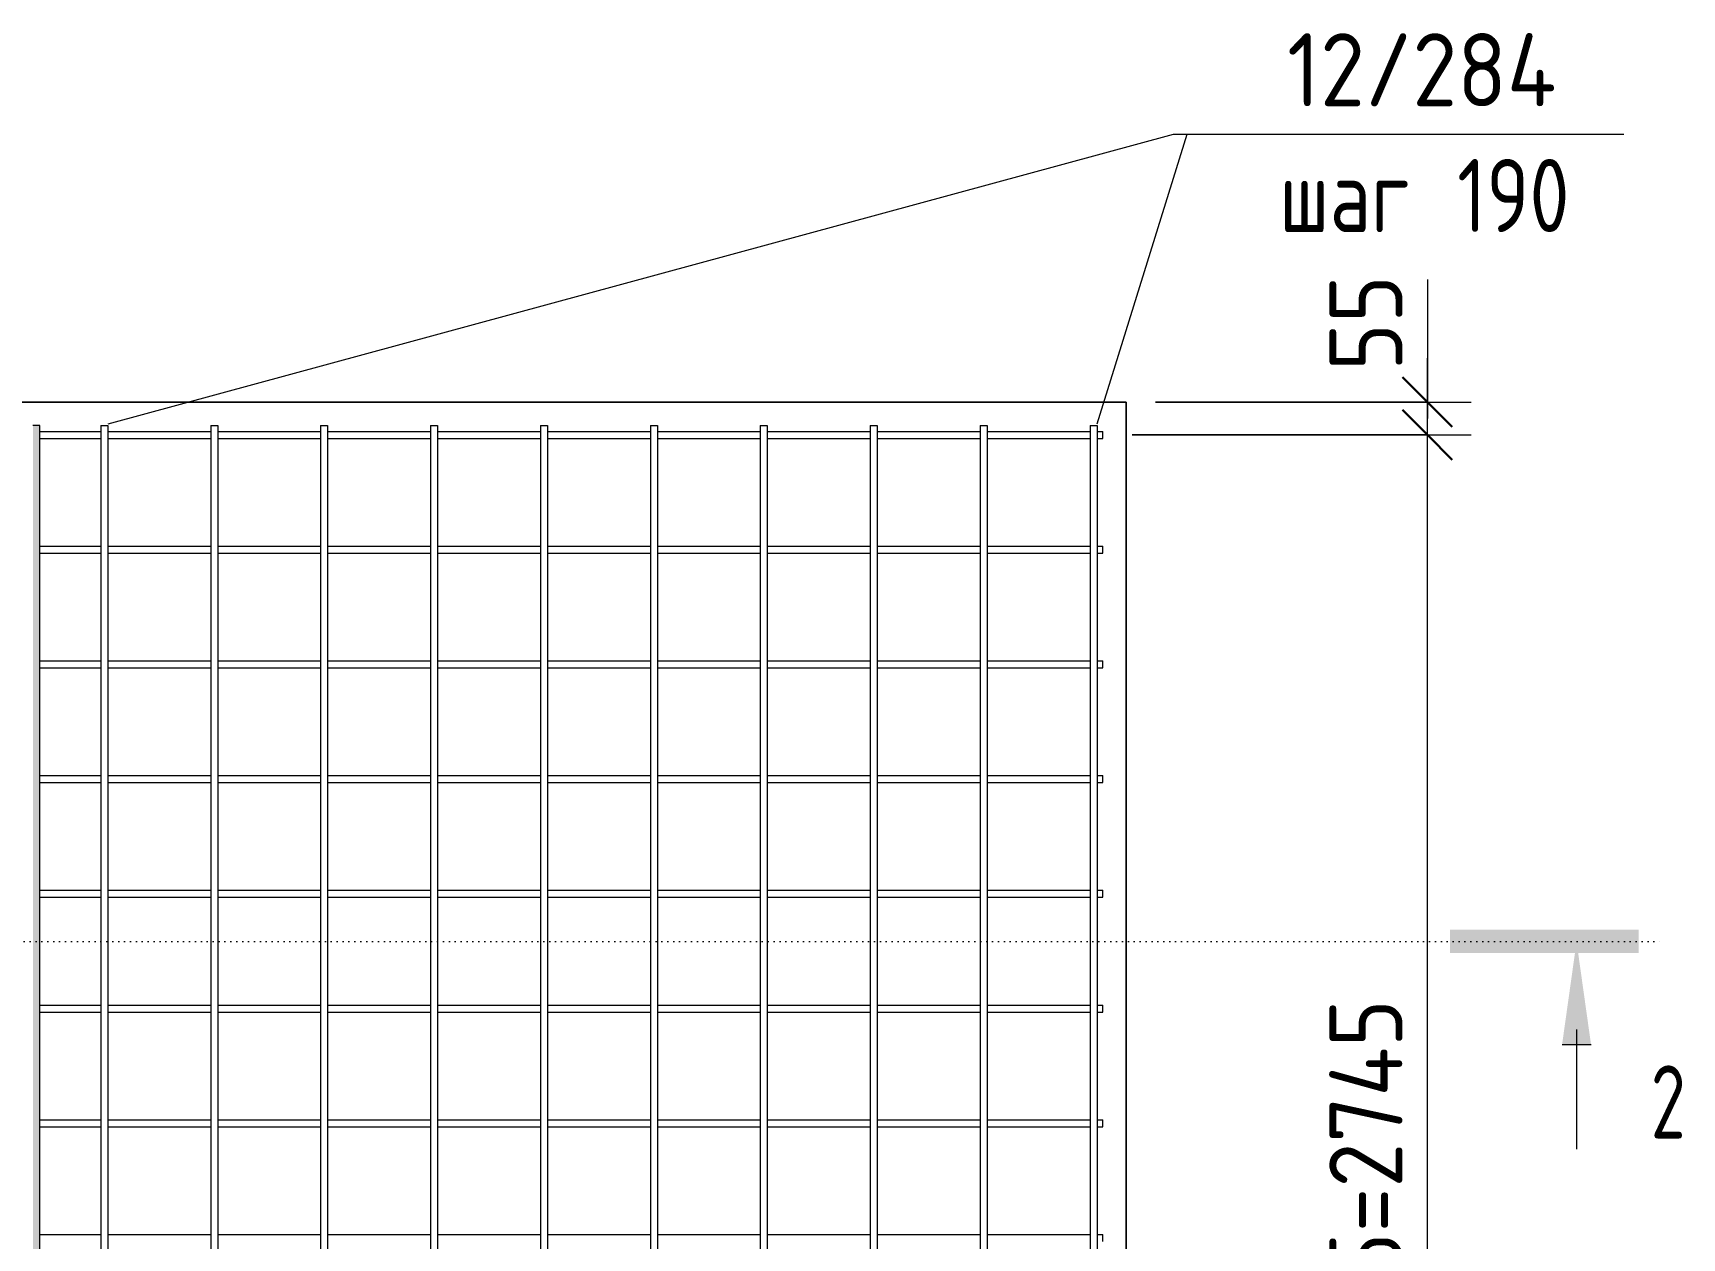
# Model space of a CAD drawing. Header units: millimetres. Extents: x 677 to 38046, y -1785 to 52249.
# Drawn here: x 13191 to 16011, y 49536 to 51596 of the extents above; entities that cross this region are included whole.
import ezdxf

# ---------------------------------------------------------------- set-up
doc = ezdxf.new("R2010")
doc.units = ezdxf.units.MM
doc.linetypes.add('04 Пунктир 10мм', pattern=[10, 0, -10])
for name, color, linetype, lineweight in [('AA_Dim', 7, 'Continuous', 9), ('AA_Dim-50', 7, 'Continuous', 9), ('AA_Linii', 7, 'Continuous', 9), ('AA_Oformlenie', 7, 'Continuous', 9), ('AA_Razrez', 7, 'Continuous', 9), ('AA_Vinoska', 7, 'Continuous', 9), ('KR_Armatura_Tonkie', 7, 'Continuous', 20), ('KR_Fundament', 7, 'Continuous', 20)]:
    doc.layers.add(name, color=color, linetype=linetype, lineweight=lineweight)
doc.styles.add('ISOCPEUR_1', font='isocpeur.TTF', dxfattribs={"width": 0.9, "height": 125})
doc.styles.add('ISOCPEUR_2', font='isocpeur.TTF', dxfattribs={"width": 0.8, "height": 125})
doc.styles.add('ISOCPEUR_8', font='isocpeur.TTF', dxfattribs={"width": 0.7, "height": 125})
doc.dimstyles.new('05_Округл_5мм__прозр_', dxfattribs={"dimscale": 304.8, "dimtxt": 125.344371, "dimasz": 0.278871, "dimexe": 0.246063, "dimexo": 0.164042, "dimgap": 0.016404, "dimtad": 1, "dimdec": 0, "dimrnd": 5, "dimdsep": 46, "dimtxsty": 'ISOCPEUR_1', "dimblk1": 'OBLIQUE', "dimblk2": 'OBLIQUE', "dimsah": 1, "dimcen": 0.09, "dimdle": 0.246063, "dimazin": 0, "dimtfac": 1, "dimtdec": 4, "dimtix": 1, "dimtmove": 1, "dimatfit": 3, "dimfxl": 1, "dimtvp": 1, "dimtolj": 1, "dimtzin": 0, "dimlwd": 18, "dimlwe": 18, "dimarcsym": 2})
doc.dimstyles.new('05_Округл_5мм__прозр__1', dxfattribs={"dimscale": 304.8, "dimtxt": 125.344371, "dimasz": 0.278871, "dimexe": 0.246063, "dimexo": 0.164042, "dimgap": 0.016404, "dimtad": 1, "dimdec": 0, "dimrnd": 5, "dimdsep": 46, "dimtxsty": 'ISOCPEUR_1', "dimblk1": 'OBLIQUE', "dimblk2": 'OBLIQUE', "dimsah": 1, "dimcen": 0.09, "dimdle": 0.246063, "dimazin": 0, "dimtfac": 1, "dimtdec": 4, "dimtix": 1, "dimtmove": 0, "dimatfit": 3, "dimfxl": 1, "dimtvp": 1, "dimtolj": 1, "dimtzin": 0, "dimlwd": 18, "dimlwe": 18, "dimarcsym": 2})

# ---------------------------------------------------------------- blocks, each defined once
blk = doc.blocks.new('Разрез - Номер узла_ сзади-394133-Схема расположения фонового армирования фундаментной плиты на отм_-0_890 входной группы в осях 1_1-3_1_Д_1-Ж_1')
at = {"layer": 'AA_Razrez'}
for points in [[(7.329, 0.404), (7.329, -0.394), (0.873, -0.394), (0.873, 0.404)], [(3.497, -3.533), (2.503, -3.533), (3, 0)]]:
    blk.add_hatch(color=256, dxfattribs=at).paths.add_polyline_path(points)
for p, q in [((3, -3), (3, -7.096)), ((2.503, -3.533), (3.497, -3.533))]:
    blk.add_line(p, q, dxfattribs=at)
blk = doc.blocks.new('042_М_Арматуры - Диам длина поз _ Шаг-2260295-Схема расположения фонового армирования фундаментной плиты на отм_-0_890 входной группы в осях 1_1-3_1_Д_1-Ж_1')
at = {"layer": 'AA_Vinoska'}
blk.add_line((-7, 0), (7, 0), dxfattribs=at)
blk = doc.blocks.new('DIMBLOCK65-Схема расположения фонового армирования фундаментной плиты на отм_-0_890 входной группы в осях 1_1-3_1_Д_1-Ж_1')
at = {"layer": 'AA_Dim-50', "lineweight": 30}
for p, q in [((15576.1, 50909), (15533.6, 50951.5)), ((15576.1, 50909), (15618.6, 50866.5)), ((15576.1, 48162.7), (15533.6, 48205.2)), ((15576.1, 48162.7), (15618.6, 48120.2))]:
    blk.add_line(p, q, dxfattribs=at)
at = {"layer": 'AA_Dim-50', "lineweight": 18}
for p, q in [((15070.9, 50909), (15651.1, 50909)), ((15576.1, 50909), (15070.9, 50909)), ((15576.1, 48162.7), (15576.1, 50909)), ((15070.9, 48162.7), (15651.1, 48162.7)), ((15576.1, 48162.7), (15070.9, 48162.7))]:
    blk.add_line(p, q, dxfattribs=at)
at = {"layer": 'AA_Dim-50', "color": 0, "lineweight": 18, "insert": (15408.2, 49120.8), "char_height": 125, "width": 996.133, "attachment_point": 1, "rotation": 90, "line_spacing_factor": 1.135194, "style": 'ISOCPEUR_1'}
blk.add_mtext('14х195=2745', dxfattribs=at)
blk = doc.blocks.new('_Oblique')
at = {"color": 0, "linetype": 'ByBlock', "lineweight": -2}
blk.add_line((-0.5, -0.5), (0.5, 0.5), dxfattribs=at)
blk = doc.blocks.new('DIMBLOCK66-Схема расположения фонового армирования фундаментной плиты на отм_-0_890 входной группы в осях 1_1-3_1_Д_1-Ж_1')
at = {"layer": 'AA_Dim-50', "lineweight": 18}
for p, q in [((15576.1, 51174.4), (15576.1, 50968.3)), ((15576.1, 50909), (15576.1, 51040)), ((15576.1, 50968.3), (15576.1, 50937)), ((15110.9, 50965), (15651.1, 50965)), ((15576.1, 50965), (15110.9, 50965)), ((15070.9, 50909), (15651.1, 50909)), ((15576.1, 50909), (15070.9, 50909))]:
    blk.add_line(p, q, dxfattribs=at)
at = {"layer": 'AA_Dim-50', "lineweight": 30}
for p, q in [((15576.1, 50965), (15533.6, 51007.5)), ((15576.1, 50909), (15533.6, 50951.5)), ((15576.1, 50965), (15618.6, 50922.5)), ((15576.1, 50909), (15618.6, 50866.5))]:
    blk.add_line(p, q, dxfattribs=at)
at = {"layer": 'AA_Dim-50', "color": 0, "lineweight": 18, "insert": (15408.2, 51018.3), "char_height": 125, "width": 187.307, "attachment_point": 1, "rotation": 90, "line_spacing_factor": 1.135194, "style": 'ISOCPEUR_1'}
blk.add_mtext('55', dxfattribs=at)

msp = doc.modelspace()

# ---------------------------------------------------------------- hatches: boundary and pattern name
at = {"layer": 'AA_Oformlenie'}
msp.add_hatch(color=255, dxfattribs=at).paths.add_polyline_path([(13202.8931, 46185), (13202.8931, 50925), (13190.8931, 50925), (13190.8931, 46185)])

# ---------------------------------------------------------------- linework, layer by layer
at = {"layer": 'AA_Linii'}
for p, q in [((13202.8931, 50925), (13190.8931, 50925)), ((13202.8931, 46185), (13202.8931, 50925))]:
    msp.add_line(p, q, dxfattribs=at)
at = {"layer": 'AA_Razrez', "linetype": '04 Пунктир 10мм'}
msp.add_line((11337.6717, 50042.5243), (15981.0982, 50042.5243), dxfattribs=at)
at = {"layer": 'AA_Vinoska'}
for p, q in [((13319.7414, 50928.0694), (15141.8596, 51423.1214)), ((15010.8577, 50928.0694), (15164.9776, 51423.1214)), ((15141.8596, 51423.1214), (15211.6807, 51423.1214)), ((15164.9776, 51423.1214), (15211.6807, 51423.1214))]:
    msp.add_line(p, q, dxfattribs=at)
at = {"layer": 'KR_Armatura_Tonkie'}
for p, q in [((13202.8931, 50915), (13306.8931, 50915)), ((13202.8931, 50915), (13306.8931, 50915)), ((13306.8931, 50925), (13306.8931, 48085)), ((13306.8931, 50925), (13318.8931, 50925)), ((13306.8931, 50925), (13306.8931, 50915)), ((13306.8931, 50925), (13318.8931, 50925)), ((13318.8931, 50925), (13318.8931, 48085)), ((13318.8931, 50925), (13318.8931, 50915)), ((13318.8931, 50915), (13494.8931, 50915)), ((13318.8931, 50915), (13494.8931, 50915)), ((13494.8931, 50925), (13494.8931, 48085)), ((13494.8931, 50925), (13506.8931, 50925)), ((13494.8931, 50925), (13494.8931, 50915)), ((13494.8931, 50925), (13506.8931, 50925)), ((13506.8931, 50925), (13506.8931, 48085)), ((13506.8931, 50925), (13506.8931, 50915)), ((13506.8931, 50915), (13682.8931, 50915)), ((13506.8931, 50915), (13682.8931, 50915)), ((13682.8931, 50925), (13682.8931, 48085)), ((13682.8931, 50925), (13694.8931, 50925)), ((13682.8931, 50925), (13682.8931, 50915)), ((13682.8931, 50925), (13694.8931, 50925)), ((13694.8931, 50925), (13694.8931, 48085)), ((13694.8931, 50925), (13694.8931, 50915)), ((13694.8931, 50915), (13870.8931, 50915)), ((13694.8931, 50915), (13870.8931, 50915)), ((13870.8931, 50925), (13870.8931, 48085)), ((13870.8931, 50925), (13882.8931, 50925)), ((13870.8931, 50925), (13870.8931, 50915)), ((13870.8931, 50925), (13882.8931, 50925)), ((13882.8931, 50925), (13882.8931, 48085)), ((13882.8931, 50925), (13882.8931, 50915)), ((13882.8931, 50915), (14058.8931, 50915)), ((13882.8931, 50915), (14058.8931, 50915)), ((14058.8931, 50925), (14058.8931, 48085)), ((14058.8931, 50925), (14070.8931, 50925)), ((14058.8931, 50925), (14058.8931, 50915)), ((14058.8931, 50925), (14070.8931, 50925)), ((14070.8931, 50925), (14070.8931, 48085)), ((14070.8931, 50925), (14070.8931, 50915)), ((14070.8931, 50915), (14246.8931, 50915)), ((14070.8931, 50915), (14246.8931, 50915)), ((14246.8931, 50925), (14246.8931, 48085)), ((14246.8931, 50925), (14258.8931, 50925)), ((14246.8931, 50925), (14246.8931, 50915)), ((14246.8931, 50925), (14258.8931, 50925)), ((14258.8931, 50925), (14258.8931, 48085)), ((14258.8931, 50925), (14258.8931, 50915)), ((14258.8931, 50915), (14434.8931, 50915)), ((14258.8931, 50915), (14434.8931, 50915)), ((14434.8931, 50925), (14434.8931, 48085)), ((14434.8931, 50925), (14446.8931, 50925)), ((14434.8931, 50925), (14434.8931, 50915)), ((14434.8931, 50925), (14446.8931, 50925)), ((14446.8931, 50925), (14446.8931, 48085)), ((14446.8931, 50925), (14446.8931, 50915)), ((14446.8931, 50915), (14622.8931, 50915)), ((14446.8931, 50915), (14622.8931, 50915)), ((14622.8931, 50925), (14622.8931, 48085)), ((14622.8931, 50925), (14634.8931, 50925)), ((14622.8931, 50925), (14622.8931, 50915)), ((14622.8931, 50925), (14634.8931, 50925)), ((14634.8931, 50925), (14634.8931, 48085)), ((14634.8931, 50925), (14634.8931, 50915)), ((14634.8931, 50915), (14810.8931, 50915)), ((14634.8931, 50915), (14810.8931, 50915)), ((14810.8931, 50925), (14810.8931, 48085)), ((14810.8931, 50925), (14822.8931, 50925)), ((14810.8931, 50925), (14810.8931, 50915)), ((14810.8931, 50925), (14822.8931, 50925)), ((14822.8931, 50925), (14822.8931, 48085)), ((14822.8931, 50925), (14822.8931, 50915)), ((14822.8931, 50915), (14998.8931, 50915)), ((14822.8931, 50915), (14998.8931, 50915)), ((14998.8931, 50925), (14998.8931, 48085)), ((14998.8931, 50925), (15010.8931, 50925)), ((14998.8931, 50925), (14998.8931, 50915)), ((14998.8931, 50925), (15010.8931, 50925)), ((15010.8931, 50925), (15010.8931, 48085)), ((15010.8931, 50925), (15010.8931, 50915)), ((15010.8931, 50915), (15020.8931, 50915)), ((15010.8931, 50915), (15020.8931, 50915)), ((15020.8931, 50903), (15020.8931, 50915)), ((15020.8931, 50903), (15020.8931, 50915)), ((13202.8931, 50903), (13306.8931, 50903)), ((13202.8931, 50903), (13306.8931, 50903)), ((13306.8931, 50903), (13306.8931, 50718.8333)), ((13318.8931, 50903), (13494.8931, 50903)), ((13318.8931, 50903), (13494.8931, 50903)), ((13318.8931, 50903), (13318.8931, 50718.8333)), ((13494.8931, 50903), (13494.8931, 50718.8333)), ((13506.8931, 50903), (13682.8931, 50903)), ((13506.8931, 50903), (13682.8931, 50903)), ((13506.8931, 50903), (13506.8931, 50718.8333)), ((13682.8931, 50903), (13682.8931, 50718.8333)), ((13694.8931, 50903), (13870.8931, 50903)), ((13694.8931, 50903), (13870.8931, 50903)), ((13694.8931, 50903), (13694.8931, 50718.8333)), ((13870.8931, 50903), (13870.8931, 50718.8333)), ((13882.8931, 50903), (14058.8931, 50903)), ((13882.8931, 50903), (14058.8931, 50903)), ((13882.8931, 50903), (13882.8931, 50718.8333)), ((14058.8931, 50903), (14058.8931, 50718.8333)), ((14070.8931, 50903), (14246.8931, 50903)), ((14070.8931, 50903), (14246.8931, 50903)), ((14070.8931, 50903), (14070.8931, 50718.8333)), ((14246.8931, 50903), (14246.8931, 50718.8333)), ((14258.8931, 50903), (14434.8931, 50903)), ((14258.8931, 50903), (14434.8931, 50903)), ((14258.8931, 50903), (14258.8931, 50718.8333)), ((14434.8931, 50903), (14434.8931, 50718.8333)), ((14446.8931, 50903), (14622.8931, 50903)), ((14446.8931, 50903), (14622.8931, 50903)), ((14446.8931, 50903), (14446.8931, 50718.8333)), ((14622.8931, 50903), (14622.8931, 50718.8333)), ((14634.8931, 50903), (14810.8931, 50903)), ((14634.8931, 50903), (14810.8931, 50903)), ((14634.8931, 50903), (14634.8931, 50718.8333)), ((14810.8931, 50903), (14810.8931, 50718.8333)), ((14822.8931, 50903), (14998.8931, 50903)), ((14822.8931, 50903), (14998.8931, 50903)), ((14822.8931, 50903), (14822.8931, 50718.8333)), ((14998.8931, 50903), (14998.8931, 50718.8333)), ((15010.8931, 50903), (15020.8931, 50903)), ((15010.8931, 50903), (15020.8931, 50903)), ((15010.8931, 50903), (15010.8931, 50718.8333)), ((13202.8931, 50718.8333), (13306.8931, 50718.8333)), ((13202.8931, 50718.8333), (13306.8931, 50718.8333)), ((13318.8931, 50718.8333), (13494.8931, 50718.8333)), ((13318.8931, 50718.8333), (13494.8931, 50718.8333)), ((13506.8931, 50718.8333), (13682.8931, 50718.8333)), ((13506.8931, 50718.8333), (13682.8931, 50718.8333)), ((13694.8931, 50718.8333), (13870.8931, 50718.8333)), ((13694.8931, 50718.8333), (13870.8931, 50718.8333)), ((13882.8931, 50718.8333), (14058.8931, 50718.8333)), ((13882.8931, 50718.8333), (14058.8931, 50718.8333)), ((14070.8931, 50718.8333), (14246.8931, 50718.8333)), ((14070.8931, 50718.8333), (14246.8931, 50718.8333)), ((14258.8931, 50718.8333), (14434.8931, 50718.8333)), ((14258.8931, 50718.8333), (14434.8931, 50718.8333)), ((14446.8931, 50718.8333), (14622.8931, 50718.8333)), ((14446.8931, 50718.8333), (14622.8931, 50718.8333)), ((14634.8931, 50718.8333), (14810.8931, 50718.8333)), ((14634.8931, 50718.8333), (14810.8931, 50718.8333)), ((14822.8931, 50718.8333), (14998.8931, 50718.8333)), ((14822.8931, 50718.8333), (14998.8931, 50718.8333)), ((15010.8931, 50718.8333), (15020.8931, 50718.8333)), ((15010.8931, 50718.8333), (15020.8931, 50718.8333)), ((15020.8931, 50706.8333), (15020.8931, 50718.8333)), ((15020.8931, 50706.8333), (15020.8931, 50718.8333)), ((13202.8931, 50706.8333), (13306.8931, 50706.8333)), ((13202.8931, 50706.8333), (13306.8931, 50706.8333)), ((13306.8931, 50706.8333), (13306.8931, 50522.6667)), ((13318.8931, 50706.8333), (13494.8931, 50706.8333)), ((13318.8931, 50706.8333), (13494.8931, 50706.8333)), ((13318.8931, 50706.8333), (13318.8931, 50522.6667)), ((13494.8931, 50706.8333), (13494.8931, 50522.6667)), ((13506.8931, 50706.8333), (13682.8931, 50706.8333)), ((13506.8931, 50706.8333), (13682.8931, 50706.8333)), ((13506.8931, 50706.8333), (13506.8931, 50522.6667)), ((13682.8931, 50706.8333), (13682.8931, 50522.6667)), ((13694.8931, 50706.8333), (13870.8931, 50706.8333)), ((13694.8931, 50706.8333), (13870.8931, 50706.8333)), ((13694.8931, 50706.8333), (13694.8931, 50522.6667)), ((13870.8931, 50706.8333), (13870.8931, 50522.6667)), ((13882.8931, 50706.8333), (14058.8931, 50706.8333)), ((13882.8931, 50706.8333), (14058.8931, 50706.8333)), ((13882.8931, 50706.8333), (13882.8931, 50522.6667)), ((14058.8931, 50706.8333), (14058.8931, 50522.6667)), ((14070.8931, 50706.8333), (14246.8931, 50706.8333)), ((14070.8931, 50706.8333), (14246.8931, 50706.8333)), ((14070.8931, 50706.8333), (14070.8931, 50522.6667)), ((14246.8931, 50706.8333), (14246.8931, 50522.6667)), ((14258.8931, 50706.8333), (14434.8931, 50706.8333)), ((14258.8931, 50706.8333), (14434.8931, 50706.8333)), ((14258.8931, 50706.8333), (14258.8931, 50522.6667)), ((14434.8931, 50706.8333), (14434.8931, 50522.6667)), ((14446.8931, 50706.8333), (14622.8931, 50706.8333)), ((14446.8931, 50706.8333), (14622.8931, 50706.8333)), ((14446.8931, 50706.8333), (14446.8931, 50522.6667)), ((14622.8931, 50706.8333), (14622.8931, 50522.6667)), ((14634.8931, 50706.8333), (14810.8931, 50706.8333)), ((14634.8931, 50706.8333), (14810.8931, 50706.8333)), ((14634.8931, 50706.8333), (14634.8931, 50522.6667)), ((14810.8931, 50706.8333), (14810.8931, 50522.6667)), ((14822.8931, 50706.8333), (14998.8931, 50706.8333)), ((14822.8931, 50706.8333), (14998.8931, 50706.8333)), ((14822.8931, 50706.8333), (14822.8931, 50522.6667)), ((14998.8931, 50706.8333), (14998.8931, 50522.6667)), ((15010.8931, 50706.8333), (15020.8931, 50706.8333)), ((15010.8931, 50706.8333), (15020.8931, 50706.8333)), ((15010.8931, 50706.8333), (15010.8931, 50522.6667)), ((13202.8931, 50522.6667), (13306.8931, 50522.6667)), ((13202.8931, 50522.6667), (13306.8931, 50522.6667)), ((13318.8931, 50522.6667), (13494.8931, 50522.6667)), ((13318.8931, 50522.6667), (13494.8931, 50522.6667)), ((13506.8931, 50522.6667), (13682.8931, 50522.6667)), ((13506.8931, 50522.6667), (13682.8931, 50522.6667)), ((13694.8931, 50522.6667), (13870.8931, 50522.6667)), ((13694.8931, 50522.6667), (13870.8931, 50522.6667)), ((13882.8931, 50522.6667), (14058.8931, 50522.6667)), ((13882.8931, 50522.6667), (14058.8931, 50522.6667)), ((14070.8931, 50522.6667), (14246.8931, 50522.6667)), ((14070.8931, 50522.6667), (14246.8931, 50522.6667)), ((14258.8931, 50522.6667), (14434.8931, 50522.6667)), ((14258.8931, 50522.6667), (14434.8931, 50522.6667)), ((14446.8931, 50522.6667), (14622.8931, 50522.6667)), ((14446.8931, 50522.6667), (14622.8931, 50522.6667)), ((14634.8931, 50522.6667), (14810.8931, 50522.6667)), ((14634.8931, 50522.6667), (14810.8931, 50522.6667)), ((14822.8931, 50522.6667), (14998.8931, 50522.6667)), ((14822.8931, 50522.6667), (14998.8931, 50522.6667)), ((15010.8931, 50522.6667), (15020.8931, 50522.6667)), ((15010.8931, 50522.6667), (15020.8931, 50522.6667)), ((15020.8931, 50510.6667), (15020.8931, 50522.6667)), ((15020.8931, 50510.6667), (15020.8931, 50522.6667)), ((13202.8931, 50510.6667), (13306.8931, 50510.6667)), ((13202.8931, 50510.6667), (13306.8931, 50510.6667)), ((13306.8931, 50510.6667), (13306.8931, 50326.5)), ((13318.8931, 50510.6667), (13494.8931, 50510.6667)), ((13318.8931, 50510.6667), (13494.8931, 50510.6667)), ((13318.8931, 50510.6667), (13318.8931, 50326.5)), ((13494.8931, 50510.6667), (13494.8931, 50326.5)), ((13506.8931, 50510.6667), (13682.8931, 50510.6667)), ((13506.8931, 50510.6667), (13682.8931, 50510.6667)), ((13506.8931, 50510.6667), (13506.8931, 50326.5)), ((13682.8931, 50510.6667), (13682.8931, 50326.5)), ((13694.8931, 50510.6667), (13870.8931, 50510.6667)), ((13694.8931, 50510.6667), (13870.8931, 50510.6667)), ((13694.8931, 50510.6667), (13694.8931, 50326.5)), ((13870.8931, 50510.6667), (13870.8931, 50326.5)), ((13882.8931, 50510.6667), (14058.8931, 50510.6667)), ((13882.8931, 50510.6667), (14058.8931, 50510.6667)), ((13882.8931, 50510.6667), (13882.8931, 50326.5)), ((14058.8931, 50510.6667), (14058.8931, 50326.5)), ((14070.8931, 50510.6667), (14246.8931, 50510.6667)), ((14070.8931, 50510.6667), (14246.8931, 50510.6667)), ((14070.8931, 50510.6667), (14070.8931, 50326.5)), ((14246.8931, 50510.6667), (14246.8931, 50326.5)), ((14258.8931, 50510.6667), (14434.8931, 50510.6667)), ((14258.8931, 50510.6667), (14434.8931, 50510.6667)), ((14258.8931, 50510.6667), (14258.8931, 50326.5)), ((14434.8931, 50510.6667), (14434.8931, 50326.5)), ((14446.8931, 50510.6667), (14622.8931, 50510.6667)), ((14446.8931, 50510.6667), (14622.8931, 50510.6667)), ((14446.8931, 50510.6667), (14446.8931, 50326.5)), ((14622.8931, 50510.6667), (14622.8931, 50326.5)), ((14634.8931, 50510.6667), (14810.8931, 50510.6667)), ((14634.8931, 50510.6667), (14810.8931, 50510.6667)), ((14634.8931, 50510.6667), (14634.8931, 50326.5)), ((14810.8931, 50510.6667), (14810.8931, 50326.5)), ((14822.8931, 50510.6667), (14998.8931, 50510.6667)), ((14822.8931, 50510.6667), (14998.8931, 50510.6667)), ((14822.8931, 50510.6667), (14822.8931, 50326.5)), ((14998.8931, 50510.6667), (14998.8931, 50326.5)), ((15010.8931, 50510.6667), (15020.8931, 50510.6667)), ((15010.8931, 50510.6667), (15020.8931, 50510.6667)), ((15010.8931, 50510.6667), (15010.8931, 50326.5)), ((13202.8931, 50326.5), (13306.8931, 50326.5)), ((13202.8931, 50326.5), (13306.8931, 50326.5)), ((13318.8931, 50326.5), (13494.8931, 50326.5)), ((13318.8931, 50326.5), (13494.8931, 50326.5)), ((13506.8931, 50326.5), (13682.8931, 50326.5)), ((13506.8931, 50326.5), (13682.8931, 50326.5)), ((13694.8931, 50326.5), (13870.8931, 50326.5)), ((13694.8931, 50326.5), (13870.8931, 50326.5)), ((13882.8931, 50326.5), (14058.8931, 50326.5)), ((13882.8931, 50326.5), (14058.8931, 50326.5)), ((14070.8931, 50326.5), (14246.8931, 50326.5)), ((14070.8931, 50326.5), (14246.8931, 50326.5)), ((14258.8931, 50326.5), (14434.8931, 50326.5)), ((14258.8931, 50326.5), (14434.8931, 50326.5)), ((14446.8931, 50326.5), (14622.8931, 50326.5)), ((14446.8931, 50326.5), (14622.8931, 50326.5)), ((14634.8931, 50326.5), (14810.8931, 50326.5)), ((14634.8931, 50326.5), (14810.8931, 50326.5)), ((14822.8931, 50326.5), (14998.8931, 50326.5)), ((14822.8931, 50326.5), (14998.8931, 50326.5)), ((15010.8931, 50326.5), (15020.8931, 50326.5)), ((15010.8931, 50326.5), (15020.8931, 50326.5)), ((15020.8931, 50314.5), (15020.8931, 50326.5)), ((15020.8931, 50314.5), (15020.8931, 50326.5)), ((13202.8931, 50314.5), (13306.8931, 50314.5)), ((13202.8931, 50314.5), (13306.8931, 50314.5)), ((13306.8931, 50314.5), (13306.8931, 50130.3333)), ((13318.8931, 50314.5), (13494.8931, 50314.5)), ((13318.8931, 50314.5), (13494.8931, 50314.5)), ((13318.8931, 50314.5), (13318.8931, 50130.3333)), ((13494.8931, 50314.5), (13494.8931, 50130.3333)), ((13506.8931, 50314.5), (13682.8931, 50314.5)), ((13506.8931, 50314.5), (13682.8931, 50314.5)), ((13506.8931, 50314.5), (13506.8931, 50130.3333)), ((13682.8931, 50314.5), (13682.8931, 50130.3333)), ((13694.8931, 50314.5), (13870.8931, 50314.5)), ((13694.8931, 50314.5), (13870.8931, 50314.5)), ((13694.8931, 50314.5), (13694.8931, 50130.3333)), ((13870.8931, 50314.5), (13870.8931, 50130.3333)), ((13882.8931, 50314.5), (14058.8931, 50314.5)), ((13882.8931, 50314.5), (14058.8931, 50314.5)), ((13882.8931, 50314.5), (13882.8931, 50130.3333)), ((14058.8931, 50314.5), (14058.8931, 50130.3333)), ((14070.8931, 50314.5), (14246.8931, 50314.5)), ((14070.8931, 50314.5), (14246.8931, 50314.5)), ((14070.8931, 50314.5), (14070.8931, 50130.3333)), ((14246.8931, 50314.5), (14246.8931, 50130.3333)), ((14258.8931, 50314.5), (14434.8931, 50314.5)), ((14258.8931, 50314.5), (14434.8931, 50314.5)), ((14258.8931, 50314.5), (14258.8931, 50130.3333)), ((14434.8931, 50314.5), (14434.8931, 50130.3333)), ((14446.8931, 50314.5), (14622.8931, 50314.5)), ((14446.8931, 50314.5), (14622.8931, 50314.5)), ((14446.8931, 50314.5), (14446.8931, 50130.3333)), ((14622.8931, 50314.5), (14622.8931, 50130.3333)), ((14634.8931, 50314.5), (14810.8931, 50314.5)), ((14634.8931, 50314.5), (14810.8931, 50314.5)), ((14634.8931, 50314.5), (14634.8931, 50130.3333)), ((14810.8931, 50314.5), (14810.8931, 50130.3333)), ((14822.8931, 50314.5), (14998.8931, 50314.5)), ((14822.8931, 50314.5), (14998.8931, 50314.5)), ((14822.8931, 50314.5), (14822.8931, 50130.3333)), ((14998.8931, 50314.5), (14998.8931, 50130.3333)), ((15010.8931, 50314.5), (15020.8931, 50314.5)), ((15010.8931, 50314.5), (15020.8931, 50314.5)), ((15010.8931, 50314.5), (15010.8931, 50130.3333)), ((13202.8931, 50130.3333), (13306.8931, 50130.3333)), ((13202.8931, 50130.3333), (13306.8931, 50130.3333)), ((13318.8931, 50130.3333), (13494.8931, 50130.3333)), ((13318.8931, 50130.3333), (13494.8931, 50130.3333)), ((13506.8931, 50130.3333), (13682.8931, 50130.3333)), ((13506.8931, 50130.3333), (13682.8931, 50130.3333)), ((13694.8931, 50130.3333), (13870.8931, 50130.3333)), ((13694.8931, 50130.3333), (13870.8931, 50130.3333)), ((13882.8931, 50130.3333), (14058.8931, 50130.3333)), ((13882.8931, 50130.3333), (14058.8931, 50130.3333)), ((14070.8931, 50130.3333), (14246.8931, 50130.3333)), ((14070.8931, 50130.3333), (14246.8931, 50130.3333)), ((14258.8931, 50130.3333), (14434.8931, 50130.3333)), ((14258.8931, 50130.3333), (14434.8931, 50130.3333)), ((14446.8931, 50130.3333), (14622.8931, 50130.3333)), ((14446.8931, 50130.3333), (14622.8931, 50130.3333)), ((14634.8931, 50130.3333), (14810.8931, 50130.3333)), ((14634.8931, 50130.3333), (14810.8931, 50130.3333)), ((14822.8931, 50130.3333), (14998.8931, 50130.3333)), ((14822.8931, 50130.3333), (14998.8931, 50130.3333)), ((15010.8931, 50130.3333), (15020.8931, 50130.3333)), ((15010.8931, 50130.3333), (15020.8931, 50130.3333)), ((15020.8931, 50118.3333), (15020.8931, 50130.3333)), ((15020.8931, 50118.3333), (15020.8931, 50130.3333)), ((13202.8931, 50118.3333), (13306.8931, 50118.3333)), ((13202.8931, 50118.3333), (13306.8931, 50118.3333)), ((13306.8931, 50118.3333), (13306.8931, 49934.1667)), ((13318.8931, 50118.3333), (13494.8931, 50118.3333)), ((13318.8931, 50118.3333), (13494.8931, 50118.3333)), ((13318.8931, 50118.3333), (13318.8931, 49934.1667)), ((13494.8931, 50118.3333), (13494.8931, 49934.1667)), ((13506.8931, 50118.3333), (13682.8931, 50118.3333)), ((13506.8931, 50118.3333), (13682.8931, 50118.3333)), ((13506.8931, 50118.3333), (13506.8931, 49934.1667)), ((13682.8931, 50118.3333), (13682.8931, 49934.1667)), ((13694.8931, 50118.3333), (13870.8931, 50118.3333)), ((13694.8931, 50118.3333), (13870.8931, 50118.3333)), ((13694.8931, 50118.3333), (13694.8931, 49934.1667)), ((13870.8931, 50118.3333), (13870.8931, 49934.1667)), ((13882.8931, 50118.3333), (14058.8931, 50118.3333)), ((13882.8931, 50118.3333), (14058.8931, 50118.3333)), ((13882.8931, 50118.3333), (13882.8931, 49934.1667)), ((14058.8931, 50118.3333), (14058.8931, 49934.1667)), ((14070.8931, 50118.3333), (14246.8931, 50118.3333)), ((14070.8931, 50118.3333), (14246.8931, 50118.3333)), ((14070.8931, 50118.3333), (14070.8931, 49934.1667)), ((14246.8931, 50118.3333), (14246.8931, 49934.1667)), ((14258.8931, 50118.3333), (14434.8931, 50118.3333)), ((14258.8931, 50118.3333), (14434.8931, 50118.3333)), ((14258.8931, 50118.3333), (14258.8931, 49934.1667)), ((14434.8931, 50118.3333), (14434.8931, 49934.1667)), ((14446.8931, 50118.3333), (14622.8931, 50118.3333)), ((14446.8931, 50118.3333), (14622.8931, 50118.3333)), ((14446.8931, 50118.3333), (14446.8931, 49934.1667)), ((14622.8931, 50118.3333), (14622.8931, 49934.1667)), ((14634.8931, 50118.3333), (14810.8931, 50118.3333)), ((14634.8931, 50118.3333), (14810.8931, 50118.3333)), ((14634.8931, 50118.3333), (14634.8931, 49934.1667)), ((14810.8931, 50118.3333), (14810.8931, 49934.1667)), ((14822.8931, 50118.3333), (14998.8931, 50118.3333)), ((14822.8931, 50118.3333), (14998.8931, 50118.3333)), ((14822.8931, 50118.3333), (14822.8931, 49934.1667)), ((14998.8931, 50118.3333), (14998.8931, 49934.1667)), ((15010.8931, 50118.3333), (15020.8931, 50118.3333)), ((15010.8931, 50118.3333), (15020.8931, 50118.3333)), ((15010.8931, 50118.3333), (15010.8931, 49934.1667)), ((13202.8931, 49934.1667), (13306.8931, 49934.1667)), ((13202.8931, 49934.1667), (13306.8931, 49934.1667)), ((13318.8931, 49934.1667), (13494.8931, 49934.1667)), ((13318.8931, 49934.1667), (13494.8931, 49934.1667)), ((13506.8931, 49934.1667), (13682.8931, 49934.1667)), ((13506.8931, 49934.1667), (13682.8931, 49934.1667)), ((13694.8931, 49934.1667), (13870.8931, 49934.1667)), ((13694.8931, 49934.1667), (13870.8931, 49934.1667)), ((13882.8931, 49934.1667), (14058.8931, 49934.1667)), ((13882.8931, 49934.1667), (14058.8931, 49934.1667)), ((14070.8931, 49934.1667), (14246.8931, 49934.1667)), ((14070.8931, 49934.1667), (14246.8931, 49934.1667)), ((14258.8931, 49934.1667), (14434.8931, 49934.1667)), ((14258.8931, 49934.1667), (14434.8931, 49934.1667)), ((14446.8931, 49934.1667), (14622.8931, 49934.1667)), ((14446.8931, 49934.1667), (14622.8931, 49934.1667)), ((14634.8931, 49934.1667), (14810.8931, 49934.1667)), ((14634.8931, 49934.1667), (14810.8931, 49934.1667)), ((14822.8931, 49934.1667), (14998.8931, 49934.1667)), ((14822.8931, 49934.1667), (14998.8931, 49934.1667)), ((15010.8931, 49934.1667), (15020.8931, 49934.1667)), ((15010.8931, 49934.1667), (15020.8931, 49934.1667)), ((15020.8931, 49922.1667), (15020.8931, 49934.1667)), ((15020.8931, 49922.1667), (15020.8931, 49934.1667)), ((13202.8931, 49922.1667), (13306.8931, 49922.1667)), ((13202.8931, 49922.1667), (13306.8931, 49922.1667)), ((13306.8931, 49922.1667), (13306.8931, 49738)), ((13318.8931, 49922.1667), (13494.8931, 49922.1667)), ((13318.8931, 49922.1667), (13494.8931, 49922.1667)), ((13318.8931, 49922.1667), (13318.8931, 49738)), ((13494.8931, 49922.1667), (13494.8931, 49738)), ((13506.8931, 49922.1667), (13682.8931, 49922.1667)), ((13506.8931, 49922.1667), (13682.8931, 49922.1667)), ((13506.8931, 49922.1667), (13506.8931, 49738)), ((13682.8931, 49922.1667), (13682.8931, 49738)), ((13694.8931, 49922.1667), (13870.8931, 49922.1667)), ((13694.8931, 49922.1667), (13870.8931, 49922.1667)), ((13694.8931, 49922.1667), (13694.8931, 49738)), ((13870.8931, 49922.1667), (13870.8931, 49738)), ((13882.8931, 49922.1667), (14058.8931, 49922.1667)), ((13882.8931, 49922.1667), (14058.8931, 49922.1667)), ((13882.8931, 49922.1667), (13882.8931, 49738)), ((14058.8931, 49922.1667), (14058.8931, 49738)), ((14070.8931, 49922.1667), (14246.8931, 49922.1667)), ((14070.8931, 49922.1667), (14246.8931, 49922.1667)), ((14070.8931, 49922.1667), (14070.8931, 49738)), ((14246.8931, 49922.1667), (14246.8931, 49738)), ((14258.8931, 49922.1667), (14434.8931, 49922.1667)), ((14258.8931, 49922.1667), (14434.8931, 49922.1667)), ((14258.8931, 49922.1667), (14258.8931, 49738)), ((14434.8931, 49922.1667), (14434.8931, 49738)), ((14446.8931, 49922.1667), (14622.8931, 49922.1667)), ((14446.8931, 49922.1667), (14622.8931, 49922.1667)), ((14446.8931, 49922.1667), (14446.8931, 49738)), ((14622.8931, 49922.1667), (14622.8931, 49738)), ((14634.8931, 49922.1667), (14810.8931, 49922.1667)), ((14634.8931, 49922.1667), (14810.8931, 49922.1667)), ((14634.8931, 49922.1667), (14634.8931, 49738)), ((14810.8931, 49922.1667), (14810.8931, 49738)), ((14822.8931, 49922.1667), (14998.8931, 49922.1667)), ((14822.8931, 49922.1667), (14998.8931, 49922.1667)), ((14822.8931, 49922.1667), (14822.8931, 49738)), ((14998.8931, 49922.1667), (14998.8931, 49738)), ((15010.8931, 49922.1667), (15020.8931, 49922.1667)), ((15010.8931, 49922.1667), (15020.8931, 49922.1667)), ((15010.8931, 49922.1667), (15010.8931, 49738)), ((13202.8931, 49738), (13306.8931, 49738)), ((13202.8931, 49738), (13306.8931, 49738)), ((13318.8931, 49738), (13494.8931, 49738)), ((13318.8931, 49738), (13494.8931, 49738)), ((13506.8931, 49738), (13682.8931, 49738)), ((13506.8931, 49738), (13682.8931, 49738)), ((13694.8931, 49738), (13870.8931, 49738)), ((13694.8931, 49738), (13870.8931, 49738)), ((13882.8931, 49738), (14058.8931, 49738)), ((13882.8931, 49738), (14058.8931, 49738)), ((14070.8931, 49738), (14246.8931, 49738)), ((14070.8931, 49738), (14246.8931, 49738)), ((14258.8931, 49738), (14434.8931, 49738)), ((14258.8931, 49738), (14434.8931, 49738)), ((14446.8931, 49738), (14622.8931, 49738)), ((14446.8931, 49738), (14622.8931, 49738)), ((14634.8931, 49738), (14810.8931, 49738)), ((14634.8931, 49738), (14810.8931, 49738)), ((14822.8931, 49738), (14998.8931, 49738)), ((14822.8931, 49738), (14998.8931, 49738)), ((15010.8931, 49738), (15020.8931, 49738)), ((15010.8931, 49738), (15020.8931, 49738)), ((15020.8931, 49726), (15020.8931, 49738)), ((15020.8931, 49726), (15020.8931, 49738)), ((13202.8931, 49726), (13306.8931, 49726)), ((13202.8931, 49726), (13306.8931, 49726)), ((13306.8931, 49726), (13306.8931, 49541.8333)), ((13318.8931, 49726), (13494.8931, 49726)), ((13318.8931, 49726), (13494.8931, 49726)), ((13318.8931, 49726), (13318.8931, 49541.8333)), ((13494.8931, 49726), (13494.8931, 49541.8333)), ((13506.8931, 49726), (13682.8931, 49726)), ((13506.8931, 49726), (13682.8931, 49726)), ((13506.8931, 49726), (13506.8931, 49541.8333)), ((13682.8931, 49726), (13682.8931, 49541.8333)), ((13694.8931, 49726), (13870.8931, 49726)), ((13694.8931, 49726), (13870.8931, 49726)), ((13694.8931, 49726), (13694.8931, 49541.8333)), ((13870.8931, 49726), (13870.8931, 49541.8333)), ((13882.8931, 49726), (14058.8931, 49726)), ((13882.8931, 49726), (14058.8931, 49726)), ((13882.8931, 49726), (13882.8931, 49541.8333)), ((14058.8931, 49726), (14058.8931, 49541.8333)), ((14070.8931, 49726), (14246.8931, 49726)), ((14070.8931, 49726), (14246.8931, 49726)), ((14070.8931, 49726), (14070.8931, 49541.8333)), ((14246.8931, 49726), (14246.8931, 49541.8333)), ((14258.8931, 49726), (14434.8931, 49726)), ((14258.8931, 49726), (14434.8931, 49726)), ((14258.8931, 49726), (14258.8931, 49541.8333)), ((14434.8931, 49726), (14434.8931, 49541.8333)), ((14446.8931, 49726), (14622.8931, 49726)), ((14446.8931, 49726), (14622.8931, 49726)), ((14446.8931, 49726), (14446.8931, 49541.8333)), ((14622.8931, 49726), (14622.8931, 49541.8333)), ((14634.8931, 49726), (14810.8931, 49726)), ((14634.8931, 49726), (14810.8931, 49726)), ((14634.8931, 49726), (14634.8931, 49541.8333)), ((14810.8931, 49726), (14810.8931, 49541.8333)), ((14822.8931, 49726), (14998.8931, 49726)), ((14822.8931, 49726), (14998.8931, 49726)), ((14822.8931, 49726), (14822.8931, 49541.8333)), ((14998.8931, 49726), (14998.8931, 49541.8333)), ((15010.8931, 49726), (15020.8931, 49726)), ((15010.8931, 49726), (15020.8931, 49726)), ((15010.8931, 49726), (15010.8931, 49541.8333)), ((13202.8931, 49541.8333), (13306.8931, 49541.8333)), ((13318.8931, 49541.8333), (13494.8931, 49541.8333)), ((13506.8931, 49541.8333), (13682.8931, 49541.8333)), ((13694.8931, 49541.8333), (13870.8931, 49541.8333)), ((13882.8931, 49541.8333), (14058.8931, 49541.8333)), ((14070.8931, 49541.8333), (14246.8931, 49541.8333)), ((14258.8931, 49541.8333), (14434.8931, 49541.8333)), ((14446.8931, 49541.8333), (14622.8931, 49541.8333)), ((14634.8931, 49541.8333), (14810.8931, 49541.8333)), ((14822.8931, 49541.8333), (14998.8931, 49541.8333)), ((15010.8931, 49541.8333), (15020.8931, 49541.8333)), ((15020.8931, 49529.8333), (15020.8931, 49541.8333))]:
    msp.add_line(p, q, dxfattribs=at)
at = {"layer": 'KR_Fundament'}
for p, q in [((11910.8931, 50965), (15060.8931, 50965)), ((15060.8931, 50965), (11910.8931, 50965)), ((15060.8931, 50965), (15060.8931, 48045)), ((15060.8931, 48045), (15060.8931, 50965))]:
    msp.add_line(p, q, dxfattribs=at)

# ---------------------------------------------------------------- block references
at = {"layer": 'AA_Razrez', "extrusion": (0, 0, -1), "xscale": 49.99999999999998, "yscale": 49.99999999999998, "zscale": 49.99999999999998}
msp.add_blockref('Разрез - Номер узла_ сзади-394133-Схема расположения фонового армирования фундаментной плиты на отм_-0_890 входной группы в осях 1_1-3_1_Д_1-Ж_1', (-15981.0982, 50042.5243), dxfattribs=at)
at = {"layer": 'AA_Vinoska', "xscale": 49.99999999999998, "yscale": 49.99999999999998, "zscale": 49.99999999999998}
msp.add_blockref('042_М_Арматуры - Диам длина поз _ Шаг-2260295-Схема расположения фонового армирования фундаментной плиты на отм_-0_890 входной группы в осях 1_1-3_1_Д_1-Ж_1', (15561.6807, 51423.1214), dxfattribs=at)
msp.add_blockref('042_М_Арматуры - Диам длина поз _ Шаг-2260295-Схема расположения фонового армирования фундаментной плиты на отм_-0_890 входной группы в осях 1_1-3_1_Д_1-Ж_1', (15561.6807, 51423.1214), dxfattribs=at)

# ---------------------------------------------------------------- texts
at = {"layer": 'AA_Razrez', "insert": (15957.9694, 49830.9272), "char_height": 125, "width": 75.759469, "attachment_point": 1, "style": 'ISOCPEUR_8'}
msp.add_mtext('\\fISOCPEUR|b0|i0|c204|p34|;\\W.7;2', dxfattribs=at)
at = {"layer": 'AA_Vinoska', "char_height": 125, "attachment_point": 1}
for s, insert, width, style in [('12/284', (15336.0377, 51595.6339), 566.392219, 'ISOCPEUR_1'), ('12/284', (15336.0377, 51595.6339), 566.392219, 'ISOCPEUR_1'), (' 190', (15563.1335, 51380.6812), 307.848, 'ISOCPEUR_2'), (' 190', (15563.1335, 51380.6812), 307.848, 'ISOCPEUR_2'), ('шаг', (15322.3627, 51380.6812), 291.81425, 'ISOCPEUR_2'), ('шаг', (15322.3627, 51380.6812), 291.81425, 'ISOCPEUR_2')]:
    msp.add_mtext(s, dxfattribs=dict(at, insert=insert, width=width, style=style))

# ---------------------------------------------------------------- dimensions: what is measured, and where the dimension line sits
at = {"layer": 'AA_Dim', "lineweight": 18}
dim = msp.add_linear_dim(base=(15576.0836, 50965), p1=(15020.8931, 50909), p2=(15060.8931, 50965), angle=90, dimstyle='05_Округл_5мм__прозр_', override={"dimpost": '<>', "dimfxl": 68.818602}, dxfattribs=at)
dim.commit()
dim.dimension.update_dxf_attribs({"geometry": 'DIMBLOCK66-Схема расположения фонового армирования фундаментной плиты на отм_-0_890 входной группы в осях 1_1-3_1_Д_1-Ж_1', "text_midpoint": (15491.5771, 51111.9736), "dimtype": 160, "text_rotation": 90})
dim = msp.add_linear_dim(base=(15576.0836, 50909), p1=(15020.8931, 48162.6667), p2=(15020.8931, 50909), angle=90, dimstyle='05_Округл_5мм__прозр__1', override={"dimpost": '14х195=<>', "dimfxl": 2746.333333}, dxfattribs=at)
dim.commit()
dim.dimension.update_dxf_attribs({"geometry": 'DIMBLOCK65-Схема расположения фонового армирования фундаментной плиты на отм_-0_890 входной группы в осях 1_1-3_1_Д_1-Ж_1', "text_midpoint": (15508.5836, 49535.8333)})

doc.saveas('drawing.dxf')
